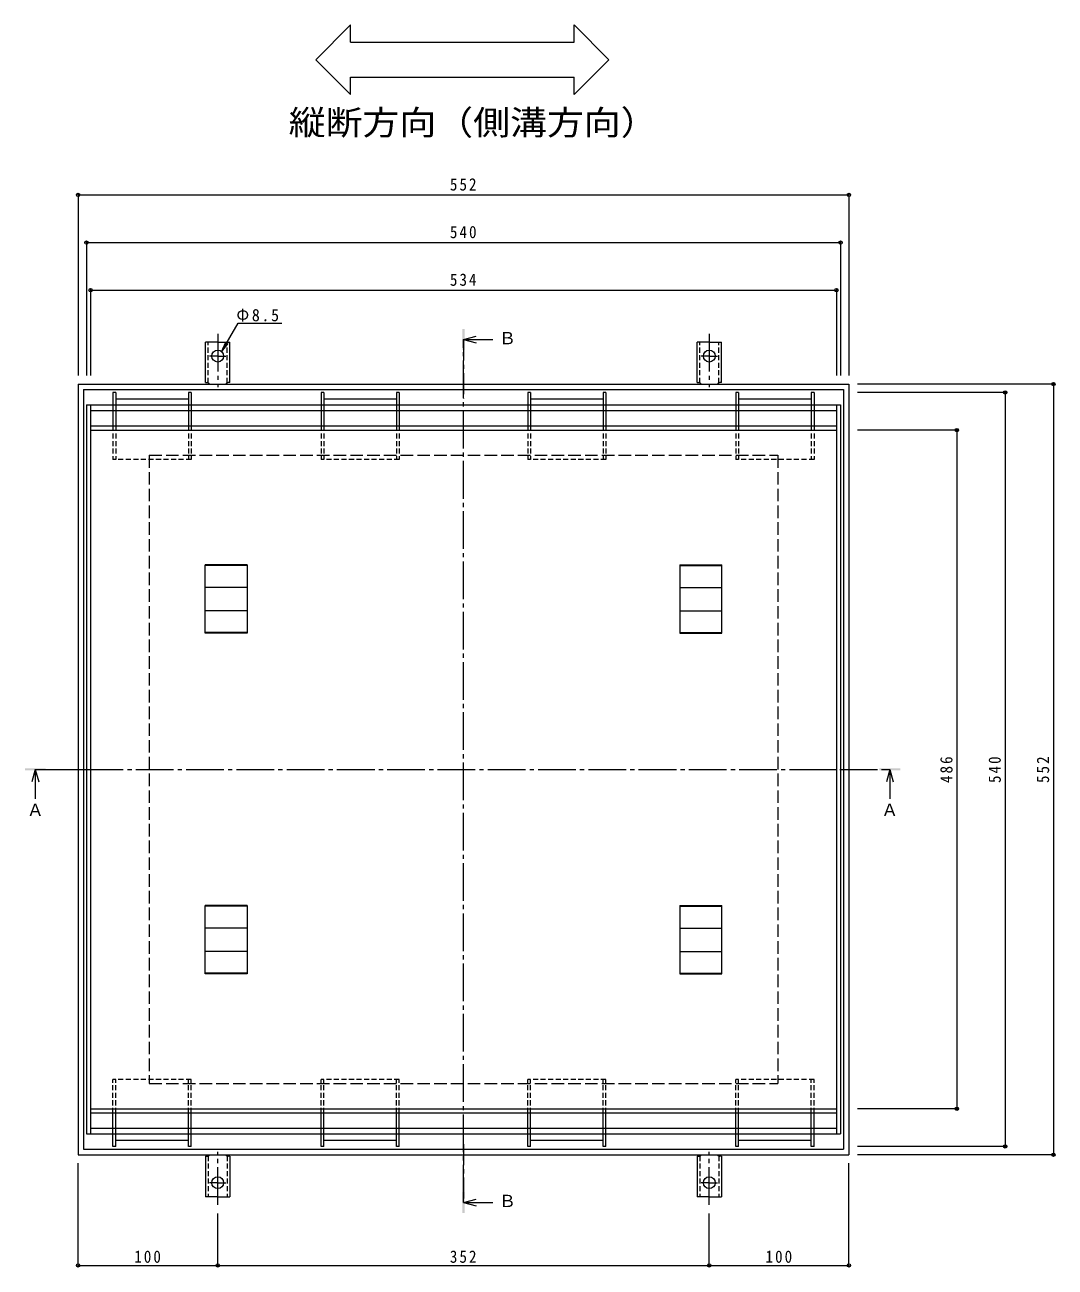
# Model space of a CAD drawing. Units: millimetres at full size, sheet at 1:3. Extents: x -998 to 1139, y -824 to 816.
# Drawn here: x -935 to -198, y -150 to 739 of the extents above; entities that cross this region are included whole.
import ezdxf
from ezdxf.enums import TextEntityAlignment as Align

# ---------------------------------------------------------------- set-up
doc = ezdxf.new("R2010")
doc.units = ezdxf.units.MM
doc.header["$LTSCALE"] = 3
doc.header["$PDMODE"] = 32
doc.header["$PDSIZE"] = 2.4
for name, pattern in [('CHAIN1', [8, 5, -1, 1, -1]), ('CHAIN2', [12, 9, -1, 1, -1]), ('DASHED1', [1.8, 1.2, -0.6]), ('DASHED3', [4, 3, -1])]:
    doc.linetypes.add(name, pattern=pattern)
for name, color, linetype, lineweight in [('3-0', 7, 'CHAIN2', 9), ('3-1', 2, 'Continuous', 9), ('3-2', 3, 'Continuous', 9), ('3-3', 4, 'Continuous', 9), ('3-4', 7, 'Continuous', 9), ('3-5', 7, 'Continuous', 9), ('3-A', 6, 'Continuous', 9)]:
    doc.layers.add(name, color=color, linetype=linetype, lineweight=lineweight)
doc.styles.add('ＭＳ ゴシック', font='')
doc.styles.get('ＭＳ ゴシック').set_extended_font_data('MS Gothic')

msp = doc.modelspace()

# ---------------------------------------------------------------- linework, layer by layer
at = {"layer": '3-0'}
for p, q in [((-621.254, -103.919), (-621.254, 513.994)), ((-927.846, 206.176), (-316.059, 206.176))]:
    msp.add_line(p, q, dxfattribs=at)
at = {"layer": '3-1', "linetype": 'CHAIN2'}
for p, q in [((-797.254, 518.123), (-797.254, 480.011)), ((-445.254, 518.123), (-445.254, 480.011)), ((-797.254, 502.176), (-803.03, 502.176)), ((-797.254, 502.176), (-791.478, 502.176)), ((-445.254, 502.176), (-451.03, 502.176)), ((-445.254, 502.176), (-439.478, 502.176)), ((-797.254, -105.772), (-797.254, -67.659)), ((-445.254, -105.772), (-445.254, -67.659)), ((-797.254, -89.824), (-803.03, -89.824)), ((-797.254, -89.824), (-791.478, -89.824)), ((-445.254, -89.824), (-451.03, -89.824)), ((-445.254, -89.824), (-439.478, -89.824))]:
    msp.add_line(p, q, dxfattribs=at)
at = {"layer": '3-1'}
for p, q in [((-806.004, 483.176), (-806.004, 512.176)), ((-797.254, 512.176), (-806.004, 512.176)), ((-797.254, 512.176), (-788.504, 512.176)), ((-788.504, 483.176), (-788.504, 512.176)), ((-454.004, 483.176), (-454.004, 512.176)), ((-445.254, 512.176), (-454.004, 512.176)), ((-445.254, 512.176), (-436.504, 512.176)), ((-436.504, 483.176), (-436.504, 512.176)), ((-897.254, 482.176), (-345.254, 482.176)), ((-897.254, 482.176), (-897.254, -69.824)), ((-806.004, 483.176), (-804.754, 483.176)), ((-788.504, 483.176), (-789.754, 483.176)), ((-454.004, 483.176), (-452.754, 483.176)), ((-436.504, 483.176), (-437.754, 483.176)), ((-345.254, 482.176), (-345.254, -69.824)), ((-893.254, 478.176), (-349.254, 478.176)), ((-349.254, 478.176), (-349.254, -65.824)), ((-897.254, -69.824), (-345.254, -69.824)), ((-806.004, -70.824), (-806.004, -99.824)), ((-806.004, -70.824), (-804.754, -70.824)), ((-788.504, -70.824), (-789.754, -70.824)), ((-788.504, -70.824), (-788.504, -99.824)), ((-454.004, -70.824), (-454.004, -99.824)), ((-454.004, -70.824), (-452.754, -70.824)), ((-436.504, -70.824), (-437.754, -70.824)), ((-436.504, -70.824), (-436.504, -99.824)), ((-797.254, -99.824), (-806.004, -99.824)), ((-797.254, -99.824), (-788.504, -99.824)), ((-445.254, -99.824), (-454.004, -99.824)), ((-445.254, -99.824), (-436.504, -99.824))]:
    msp.add_line(p, q, dxfattribs=at)
at = {"layer": '3-1', "linetype": 'DASHED1'}
for p, q in [((-804.004, 483.03), (-804.004, 512.176)), ((-790.504, 483.03), (-790.504, 512.176)), ((-452.004, 483.03), (-452.004, 512.176)), ((-438.504, 483.03), (-438.504, 512.176)), ((-804.004, -70.678), (-804.004, -99.824)), ((-790.504, -70.678), (-790.504, -99.824)), ((-452.004, -70.678), (-452.004, -99.824)), ((-438.504, -70.678), (-438.504, -99.824))]:
    msp.add_line(p, q, dxfattribs=at)
at = {"layer": '3-1', "linetype": 'DASHED3'}
for p, q in [((-846.254, 431.176), (-396.254, 431.176)), ((-846.254, 431.176), (-846.254, -18.824)), ((-396.254, 431.176), (-396.254, -18.824)), ((-846.254, -18.824), (-396.254, -18.824))]:
    msp.add_line(p, q, dxfattribs=at)
at = {"layer": '3-1'}
msp.add_lwpolyline([(-893.254, 478.176), (-893.254, -65.824), (-349.254, -65.824)], dxfattribs=at)
for centre in [(-797.254, 502.176), (-445.254, 502.176), (-797.254, -89.824), (-445.254, -89.824)]:
    msp.add_circle(centre, 4.25, dxfattribs=at)
for centre, start, end in [((-804.754, 481.176), 30.00051, 90), ((-789.754, 481.176), 90, 149.99949), ((-452.754, 481.176), 30.00051, 90), ((-437.754, 481.176), 90, 149.99949), ((-804.754, -68.824), 270, 329.99949), ((-789.754, -68.824), 210.00051, 270), ((-452.754, -68.824), 270, 329.99949), ((-437.754, -68.824), 210.00051, 270)]:
    msp.add_arc(centre, 2, start, end, dxfattribs=at)
at = {"layer": '3-2'}
for p, q in [((-891.254, 467.176), (-891.254, -54.824)), ((-888.254, 467.176), (-888.254, -54.824)), ((-354.254, 467.176), (-354.254, -54.824)), ((-351.254, 467.176), (-351.254, -54.824)), ((-888.254, 452.176), (-354.254, 452.176)), ((-888.254, 449.176), (-354.254, 449.176)), ((-806.254, 303.721), (-806.254, 352.63)), ((-776.254, 352.63), (-806.254, 352.63)), ((-776.254, 352.13), (-806.254, 352.13)), ((-776.254, 352.63), (-776.254, 303.721)), ((-466.254, 352.63), (-466.254, 303.721)), ((-466.254, 352.63), (-436.254, 352.63)), ((-466.254, 352.13), (-436.254, 352.13)), ((-436.254, 303.721), (-436.254, 352.63)), ((-776.254, 336.542), (-806.254, 336.542)), ((-466.254, 336.542), (-436.254, 336.542)), ((-776.254, 319.81), (-806.254, 319.81)), ((-466.254, 319.81), (-436.254, 319.81)), ((-776.254, 304.221), (-806.254, 304.221)), ((-776.254, 303.721), (-806.254, 303.721)), ((-466.254, 304.221), (-436.254, 304.221)), ((-466.254, 303.721), (-436.254, 303.721)), ((-806.254, 59.721), (-806.254, 108.63)), ((-776.254, 108.63), (-806.254, 108.63)), ((-776.254, 108.13), (-806.254, 108.13)), ((-776.254, 108.63), (-776.254, 59.721)), ((-466.254, 108.63), (-466.254, 59.721)), ((-466.254, 108.63), (-436.254, 108.63)), ((-466.254, 108.13), (-436.254, 108.13)), ((-436.254, 59.721), (-436.254, 108.63)), ((-776.254, 92.542), (-806.254, 92.542)), ((-466.254, 92.542), (-436.254, 92.542)), ((-776.254, 75.81), (-806.254, 75.81)), ((-466.254, 75.81), (-436.254, 75.81)), ((-776.254, 60.221), (-806.254, 60.221)), ((-776.254, 59.721), (-806.254, 59.721)), ((-466.254, 60.221), (-436.254, 60.221)), ((-466.254, 59.721), (-436.254, 59.721)), ((-888.254, -36.824), (-354.254, -36.824)), ((-888.254, -39.824), (-354.254, -39.824))]:
    msp.add_line(p, q, dxfattribs=at)
at = {"layer": '3-3'}
for p, q in [((-870.254, 476.176), (-872.254, 476.176)), ((-872.254, 476.176), (-872.254, 467.176)), ((-870.254, 476.176), (-870.254, 467.176)), ((-870.254, 471.676), (-818.254, 471.676)), ((-816.254, 476.176), (-818.254, 476.176)), ((-818.254, 476.176), (-818.254, 467.176)), ((-816.254, 476.176), (-816.254, 467.176)), ((-721.254, 476.176), (-723.254, 476.176)), ((-723.254, 476.176), (-723.254, 467.176)), ((-721.254, 476.176), (-721.254, 467.176)), ((-721.254, 471.676), (-669.254, 471.676)), ((-667.254, 476.176), (-669.254, 476.176)), ((-669.254, 476.176), (-669.254, 467.176)), ((-667.254, 476.176), (-667.254, 467.176)), ((-573.254, 476.176), (-575.254, 476.176)), ((-575.254, 476.176), (-575.254, 467.176)), ((-573.254, 476.176), (-573.254, 467.176)), ((-573.254, 471.676), (-521.254, 471.676)), ((-519.254, 476.176), (-521.254, 476.176)), ((-521.254, 476.176), (-521.254, 467.176)), ((-519.254, 476.176), (-519.254, 467.176)), ((-424.254, 476.176), (-426.254, 476.176)), ((-426.254, 476.176), (-426.254, 467.176)), ((-424.254, 476.176), (-424.254, 467.176)), ((-424.254, 471.676), (-372.254, 471.676)), ((-370.254, 476.176), (-372.254, 476.176)), ((-372.254, 476.176), (-372.254, 467.176)), ((-370.254, 476.176), (-370.254, 467.176)), ((-872.254, 463.176), (-872.254, 452.176)), ((-870.254, 463.176), (-870.254, 452.176)), ((-818.254, 463.176), (-818.254, 452.176)), ((-816.254, 463.176), (-816.254, 452.176)), ((-723.254, 463.176), (-723.254, 452.176)), ((-721.254, 463.176), (-721.254, 452.176)), ((-669.254, 463.176), (-669.254, 452.176)), ((-667.254, 463.176), (-667.254, 452.176)), ((-575.254, 463.176), (-575.254, 452.176)), ((-573.254, 463.176), (-573.254, 452.176)), ((-521.254, 463.176), (-521.254, 452.176)), ((-519.254, 463.176), (-519.254, 452.176)), ((-426.254, 463.176), (-426.254, 452.176)), ((-424.254, 463.176), (-424.254, 452.176)), ((-372.254, 463.176), (-372.254, 452.176)), ((-370.254, 463.176), (-370.254, 452.176)), ((-872.254, -50.824), (-872.254, -39.824)), ((-870.254, -50.824), (-870.254, -39.824)), ((-818.254, -50.824), (-818.254, -39.824)), ((-816.254, -50.824), (-816.254, -39.824)), ((-723.254, -50.824), (-723.254, -39.824)), ((-721.254, -50.824), (-721.254, -39.824)), ((-669.254, -50.824), (-669.254, -39.824)), ((-667.254, -50.824), (-667.254, -39.824)), ((-575.254, -50.824), (-575.254, -39.824)), ((-573.254, -50.824), (-573.254, -39.824)), ((-521.254, -50.824), (-521.254, -39.824)), ((-519.254, -50.824), (-519.254, -39.824)), ((-426.254, -50.824), (-426.254, -39.824)), ((-424.254, -50.824), (-424.254, -39.824)), ((-372.254, -50.824), (-372.254, -39.824)), ((-370.254, -50.824), (-370.254, -39.824)), ((-872.254, -63.824), (-872.254, -54.824)), ((-870.254, -63.824), (-870.254, -54.824)), ((-870.254, -59.324), (-818.254, -59.324)), ((-818.254, -63.824), (-818.254, -54.824)), ((-816.254, -63.824), (-816.254, -54.824)), ((-723.254, -63.824), (-723.254, -54.824)), ((-721.254, -63.824), (-721.254, -54.824)), ((-721.254, -59.324), (-669.254, -59.324)), ((-669.254, -63.824), (-669.254, -54.824)), ((-667.254, -63.824), (-667.254, -54.824)), ((-575.254, -63.824), (-575.254, -54.824)), ((-573.254, -63.824), (-573.254, -54.824)), ((-573.254, -59.324), (-521.254, -59.324)), ((-521.254, -63.824), (-521.254, -54.824)), ((-519.254, -63.824), (-519.254, -54.824)), ((-426.254, -63.824), (-426.254, -54.824)), ((-424.254, -63.824), (-424.254, -54.824)), ((-424.254, -59.324), (-372.254, -59.324)), ((-372.254, -63.824), (-372.254, -54.824)), ((-370.254, -63.824), (-370.254, -54.824)), ((-870.254, -63.824), (-872.254, -63.824)), ((-816.254, -63.824), (-818.254, -63.824)), ((-721.254, -63.824), (-723.254, -63.824)), ((-667.254, -63.824), (-669.254, -63.824)), ((-573.254, -63.824), (-575.254, -63.824)), ((-519.254, -63.824), (-521.254, -63.824)), ((-424.254, -63.824), (-426.254, -63.824)), ((-370.254, -63.824), (-372.254, -63.824))]:
    msp.add_line(p, q, dxfattribs=at)
at = {"layer": '3-3', "linetype": 'DASHED1'}
for p, q in [((-872.254, 467.176), (-872.254, 463.176)), ((-870.254, 467.176), (-870.254, 463.176)), ((-818.254, 467.176), (-818.254, 463.176)), ((-816.254, 467.176), (-816.254, 463.176)), ((-723.254, 467.176), (-723.254, 463.176)), ((-721.254, 467.176), (-721.254, 463.176)), ((-669.254, 467.176), (-669.254, 463.176)), ((-667.254, 467.176), (-667.254, 463.176)), ((-575.254, 467.176), (-575.254, 463.176)), ((-573.254, 467.176), (-573.254, 463.176)), ((-521.254, 467.176), (-521.254, 463.176)), ((-519.254, 467.176), (-519.254, 463.176)), ((-426.254, 467.176), (-426.254, 463.176)), ((-424.254, 467.176), (-424.254, 463.176)), ((-372.254, 467.176), (-372.254, 463.176)), ((-370.254, 467.176), (-370.254, 463.176)), ((-872.254, 452.176), (-872.254, 428.176)), ((-870.254, 452.176), (-870.254, 428.176)), ((-818.254, 452.176), (-818.254, 428.176)), ((-816.254, 452.176), (-816.254, 428.176)), ((-723.254, 452.176), (-723.254, 428.176)), ((-721.254, 452.176), (-721.254, 428.176)), ((-669.254, 452.176), (-669.254, 428.176)), ((-667.254, 452.176), (-667.254, 428.176)), ((-575.254, 452.176), (-575.254, 428.176)), ((-573.254, 452.176), (-573.254, 428.176)), ((-521.254, 452.176), (-521.254, 428.176)), ((-519.254, 452.176), (-519.254, 428.176)), ((-426.254, 452.176), (-426.254, 428.176)), ((-424.254, 452.176), (-424.254, 428.176)), ((-372.254, 452.176), (-372.254, 428.176)), ((-370.254, 452.176), (-370.254, 428.176)), ((-816.254, 428.176), (-872.254, 428.176)), ((-667.254, 428.176), (-723.254, 428.176)), ((-519.254, 428.176), (-575.254, 428.176)), ((-370.254, 428.176), (-426.254, 428.176)), ((-872.254, -39.824), (-872.254, -15.824)), ((-816.254, -15.824), (-872.254, -15.824)), ((-870.254, -39.824), (-870.254, -15.824)), ((-818.254, -39.824), (-818.254, -15.824)), ((-816.254, -39.824), (-816.254, -15.824)), ((-723.254, -39.824), (-723.254, -15.824)), ((-667.254, -15.824), (-723.254, -15.824)), ((-721.254, -39.824), (-721.254, -15.824)), ((-669.254, -39.824), (-669.254, -15.824)), ((-667.254, -39.824), (-667.254, -15.824)), ((-575.254, -39.824), (-575.254, -15.824)), ((-519.254, -15.824), (-575.254, -15.824)), ((-573.254, -39.824), (-573.254, -15.824)), ((-521.254, -39.824), (-521.254, -15.824)), ((-519.254, -39.824), (-519.254, -15.824)), ((-426.254, -39.824), (-426.254, -15.824)), ((-370.254, -15.824), (-426.254, -15.824)), ((-424.254, -39.824), (-424.254, -15.824)), ((-372.254, -39.824), (-372.254, -15.824)), ((-370.254, -39.824), (-370.254, -15.824)), ((-872.254, -54.824), (-872.254, -50.824)), ((-870.254, -54.824), (-870.254, -50.824)), ((-818.254, -54.824), (-818.254, -50.824)), ((-816.254, -54.824), (-816.254, -50.824)), ((-723.254, -54.824), (-723.254, -50.824)), ((-721.254, -54.824), (-721.254, -50.824)), ((-669.254, -54.824), (-669.254, -50.824)), ((-667.254, -54.824), (-667.254, -50.824)), ((-575.254, -54.824), (-575.254, -50.824)), ((-573.254, -54.824), (-573.254, -50.824)), ((-521.254, -54.824), (-521.254, -50.824)), ((-519.254, -54.824), (-519.254, -50.824)), ((-426.254, -54.824), (-426.254, -50.824)), ((-424.254, -54.824), (-424.254, -50.824)), ((-372.254, -54.824), (-372.254, -50.824)), ((-370.254, -54.824), (-370.254, -50.824))]:
    msp.add_line(p, q, dxfattribs=at)
at = {"layer": '3-4'}
for p, q in [((-897.254, 618.54), (-897.254, 488.176)), ((-897.254, 617.64), (-345.254, 617.64)), ((-345.254, 618.54), (-345.254, 488.176)), ((-891.254, 584.42), (-891.254, 488.176)), ((-891.254, 583.52), (-351.254, 583.52)), ((-351.254, 584.42), (-351.254, 488.176)), ((-888.254, 550.299), (-888.254, 488.176)), ((-888.254, 549.399), (-354.254, 549.399)), ((-354.254, 550.299), (-354.254, 488.176)), ((-197.92, 482.176), (-339.254, 482.176)), ((-198.82, 482.176), (-198.82, -69.824)), ((-232.513, 476.176), (-339.254, 476.176)), ((-233.413, 476.176), (-233.413, -63.824)), ((-267.106, 449.176), (-339.254, 449.176)), ((-268.006, 449.176), (-268.006, -36.824)), ((-267.106, -36.824), (-339.254, -36.824)), ((-232.513, -63.824), (-339.254, -63.824)), ((-197.92, -69.824), (-339.254, -69.824)), ((-897.254, -150.001), (-897.254, -75.824)), ((-345.254, -150.001), (-345.254, -75.824)), ((-797.254, -150.001), (-797.254, -111.772)), ((-445.254, -150.001), (-445.254, -111.772)), ((-897.254, -149.101), (-797.254, -149.101)), ((-797.254, -149.101), (-445.254, -149.101)), ((-445.254, -149.101), (-345.254, -149.101))]:
    msp.add_line(p, q, dxfattribs=at)
for p in [(-897.254, 617.64), (-345.254, 617.64), (-891.254, 583.52), (-351.254, 583.52), (-888.254, 549.399), (-354.254, 549.399), (-198.82, 482.176), (-233.413, 476.176), (-268.006, 449.176), (-268.006, -36.824), (-233.413, -63.824), (-198.82, -69.824), (-897.254, -149.101), (-797.254, -149.101), (-445.254, -149.101), (-345.254, -149.101)]:
    msp.add_point(p, dxfattribs=at)
at = {"layer": '3-5'}
for p, q in [((-727.064, 714.427), (-702.064, 739.427)), ((-702.064, 726.927), (-702.064, 739.427)), ((-517.116, 714.427), (-542.116, 739.427)), ((-542.116, 726.927), (-542.116, 739.427)), ((-702.064, 726.927), (-542.116, 726.927)), ((-727.064, 714.427), (-702.064, 689.427)), ((-517.116, 714.427), (-542.116, 689.427)), ((-702.064, 689.427), (-702.064, 701.927)), ((-702.064, 701.927), (-542.116, 701.927)), ((-542.116, 689.427), (-542.116, 701.927)), ((-794.421, 505.344), (-782.65, 525.73)), ((-782.65, 525.73), (-751.223, 525.73)), ((-794.421, 505.344), (-791.55, 512.273)), ((-794.421, 505.344), (-789.855, 511.294))]:
    msp.add_line(p, q, dxfattribs=at)
at = {"layer": '3-5', "color": 4}
for p, q in [((-621.254, 513.994), (-612.254, 516.394)), ((-621.254, 513.994), (-600.254, 513.994)), ((-621.254, 513.994), (-612.254, 511.594)), ((-927.846, 206.176), (-930.246, 197.176)), ((-927.846, 206.176), (-927.846, 185.176)), ((-927.846, 206.176), (-925.446, 197.176)), ((-316.059, 206.176), (-318.459, 197.176)), ((-316.059, 206.176), (-316.059, 185.176)), ((-316.059, 206.176), (-313.659, 197.176)), ((-621.254, -103.919), (-612.254, -101.519)), ((-621.254, -103.919), (-600.254, -103.919)), ((-621.254, -103.919), (-612.254, -106.319))]:
    msp.add_line(p, q, dxfattribs=at)
at = {"layer": '3-5', "color": 4, "linetype": 'CHAIN1'}
for p, q in [((-621.254, 513.994), (-621.254, 471.711)), ((-927.846, 206.176), (-872.693, 206.176)), ((-369.757, 206.176), (-316.059, 206.176)), ((-621.254, -62.143), (-621.254, -103.919))]:
    msp.add_line(p, q, dxfattribs=at)
at = {"layer": '3-5', "color": 4}
for points in [[(-622.004, 506.494), (-620.504, 506.494), (-622.004, 521.494), (-620.504, 521.494)], [(-935.346, 205.426), (-920.346, 205.426), (-935.346, 206.926), (-920.346, 206.926)], [(-323.559, 205.426), (-308.559, 205.426), (-323.559, 206.926), (-308.559, 206.926)], [(-622.004, -111.419), (-620.504, -111.419), (-622.004, -96.419), (-620.504, -96.419)]]:
    msp.add_solid(points, dxfattribs=at)
at = {"layer": '3-A'}
for p, q in [((-891.254, 467.176), (-351.254, 467.176)), ((-888.254, 463.176), (-354.254, 463.176)), ((-888.254, -50.824), (-354.254, -50.824)), ((-891.254, -54.824), (-351.254, -54.824))]:
    msp.add_line(p, q, dxfattribs=at)

# ---------------------------------------------------------------- texts
at = {"layer": '3-4', "color": 2, "char_height": 8.798, "attachment_point": 7, "style": 'ＭＳ ゴシック'}
for s, insert in [('\\T1.27;\\W0.9;552', (-631.004, 620.64)), ('\\T1.27;\\W0.9;540', (-631.004, 586.52)), ('\\T1.27;\\W0.9;534', (-631.004, 552.399)), ('\\T1.27;\\W0.9;100', (-857.004, -147.301)), ('\\T1.27;\\W0.9;352', (-631.004, -147.301)), ('\\T1.27;\\W0.9;100', (-405.004, -147.301))]:
    msp.add_mtext(s, dxfattribs=dict(at, insert=insert))
at = {"layer": '3-4', "color": 2, "char_height": 8.798, "attachment_point": 7, "rotation": 90, "style": 'ＭＳ ゴシック'}
for s, insert in [('\\T1.27;\\W0.9;486', (-271.006, 196.426)), ('\\T1.27;\\W0.9;540', (-236.413, 196.426)), ('\\T1.27;\\W0.9;552', (-201.82, 196.426))]:
    msp.add_mtext(s, dxfattribs=dict(at, insert=insert))
at = {"layer": '3-5', "color": 6, "style": 'ＭＳ ゴシック', "width": 1.1}
msp.add_text('縦断方向（側溝方向）', height=17.6, dxfattribs=at).set_placement((-746.388, 655.388), align=Align.BOTTOM_LEFT)
at = {"layer": '3-5', "color": 2, "style": 'ＭＳ ゴシック'}
for s, p in [('Ｂ', (-595.754, 507.994)), ('Ａ', (-933.846, 170.176)), ('Ａ', (-322.059, 170.176)), ('Ｂ', (-595.754, -109.919))]:
    msp.add_text(s, height=8.798, dxfattribs=at).set_placement(p, align=Align.BOTTOM_LEFT)
at = {"layer": '3-5', "color": 2, "insert": (-783.843, 526.875), "char_height": 8.798, "attachment_point": 7, "style": 'ＭＳ ゴシック'}
msp.add_mtext('\\T1.21;\\W0.95;Φ8.5', dxfattribs=at)

doc.saveas('drawing.dxf')
